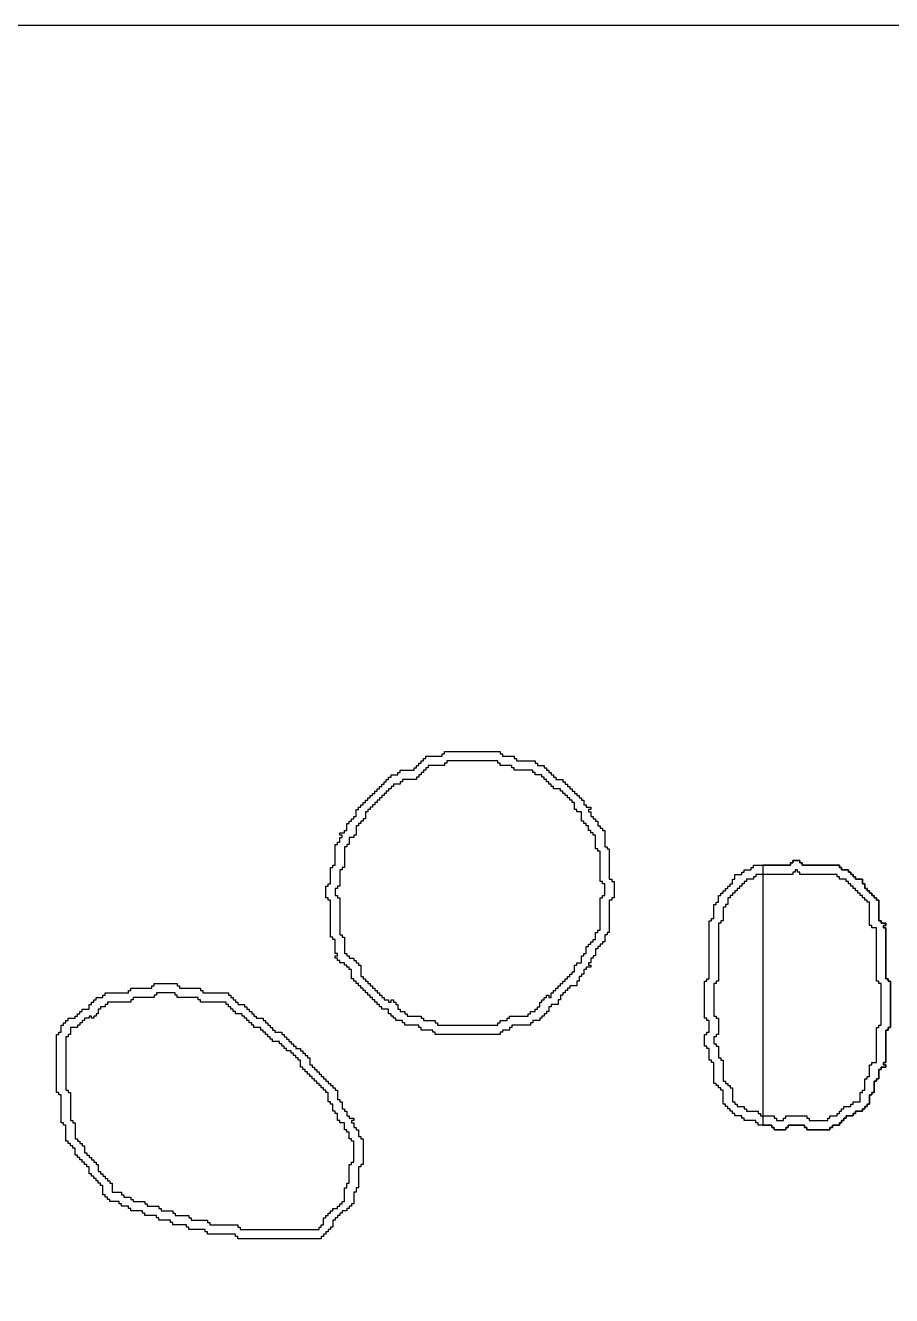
# Model space of a CAD drawing. Header units: millimetres. Extents: x 0 to 6624, y -35 to 3500.
# Drawn here: x 4749 to 5609, y 2238 to 3500 of the extents above; entities that cross this region are included whole.
import ezdxf

# ---------------------------------------------------------------- set-up
doc = ezdxf.new("R2010")
doc.units = ezdxf.units.MM
for name, color, linetype in [('AUTHORITY_DIMENSIONS', 7, 'Continuous'), ('garden_ground', 7, 'Continuous'), ('stepping_stones', 7, 'Continuous'), ('tsukubai_kakei', 7, 'Continuous')]:
    doc.layers.add(name, color=color, linetype=linetype)

msp = doc.modelspace()

# ---------------------------------------------------------------- linework, layer by layer
at = {"layer": 'AUTHORITY_DIMENSIONS'}
msp.add_lwpolyline([(4080, 0), (6580, 0), (6580, 3500), (4080, 3500)], close=True, dxfattribs=at)
at = {"layer": 'garden_ground'}
msp.add_lwpolyline([(6580, 269.8), (6580, 3500), (4080, 3500), (4080, 3500), (4080, 221.3)], dxfattribs=at)
for points in [[(5164.9, 2778.3), (5220.4, 2778.3), (5220.4, 2776), (5222.7, 2776), (5222.7, 2773.7), (5234.2, 2773.7), (5234.2, 2771.4), (5236.5, 2771.4), (5236.5, 2769.1), (5255, 2769.1), (5255, 2766.8), (5257.3, 2766.8), (5257.3, 2764.5), (5264.2, 2764.5), (5264.2, 2762.2), (5266.5, 2762.2), (5266.5, 2759.9), (5268.8, 2759.9), (5268.8, 2757.6), (5271.1, 2757.6), (5271.1, 2755.3), (5273.4, 2755.3), (5273.4, 2753), (5275.8, 2753), (5275.8, 2750.7), (5282.7, 2750.7), (5282.7, 2748.4), (5285, 2748.4), (5285, 2746), (5287.3, 2746), (5287.3, 2743.7), (5289.6, 2743.7), (5289.6, 2741.4), (5291.9, 2741.4), (5291.9, 2739.1), (5294.2, 2739.1), (5294.2, 2736.8), (5296.5, 2736.8), (5296.5, 2734.5), (5298.8, 2734.5), (5298.8, 2732.2), (5301.1, 2732.2), (5301.1, 2729.9), (5303.5, 2729.9), (5303.5, 2725.3), (5305.8, 2725.3), (5305.8, 2723), (5310.4, 2723), (5310.4, 2720.7), (5308.1, 2720.7), (5308.1, 2718.4), (5310.4, 2718.4), (5310.4, 2713.8), (5312.7, 2713.8), (5312.7, 2711.5), (5315, 2711.5), (5315, 2709.2), (5317.3, 2709.2), (5317.3, 2704.5), (5319.6, 2704.5), (5319.6, 2702.2), (5321.9, 2702.2), (5321.9, 2699.9), (5324.2, 2699.9), (5324.2, 2683.8), (5326.5, 2683.8), (5326.5, 2681.5), (5328.8, 2681.5), (5328.8, 2651.5), (5331.2, 2651.5), (5331.2, 2649.2), (5333.5, 2649.2), (5333.5, 2633.1), (5331.2, 2633.1), (5331.2, 2630.8), (5328.8, 2630.8), (5328.8, 2598.5), (5326.5, 2598.5), (5326.5, 2596.2), (5324.2, 2596.2), (5324.2, 2589.3), (5321.9, 2589.3), (5321.9, 2587), (5319.6, 2587), (5319.6, 2584.7), (5317.3, 2584.7), (5317.3, 2582.3), (5315, 2582.3), (5315, 2575.4), (5312.7, 2575.4), (5312.7, 2573.1), (5310.4, 2573.1), (5310.4, 2568.5), (5308.1, 2568.5), (5308.1, 2566.2), (5310.4, 2566.2), (5310.4, 2563.9), (5305.8, 2563.9), (5305.8, 2561.6), (5303.5, 2561.6), (5303.5, 2557), (5301.1, 2557), (5301.1, 2554.7), (5298.8, 2554.7), (5298.8, 2550.1), (5296.5, 2550.1), (5296.5, 2545.5), (5289.6, 2545.5), (5289.6, 2543.1), (5287.3, 2543.1), (5287.3, 2540.8), (5285, 2540.8), (5285, 2538.5), (5282.7, 2538.5), (5282.7, 2536.2), (5280.4, 2536.2), (5280.4, 2531.6), (5278.1, 2531.6), (5278.1, 2527), (5271.1, 2527), (5271.1, 2524.7), (5268.8, 2524.7), (5268.8, 2520.1), (5266.5, 2520.1), (5266.5, 2517.8), (5264.2, 2517.8), (5264.2, 2515.5), (5261.9, 2515.5), (5261.9, 2513.2), (5259.6, 2513.2), (5259.6, 2510.9), (5252.7, 2510.9), (5252.7, 2508.6), (5250.4, 2508.6), (5250.4, 2506.3), (5231.9, 2506.3), (5231.9, 2504), (5229.6, 2504), (5229.6, 2501.6), (5222.7, 2501.6), (5222.7, 2499.3), (5220.4, 2499.3), (5220.4, 2497), (5155.7, 2497), (5155.7, 2499.3), (5153.4, 2499.3), (5153.4, 2501.6), (5141.9, 2501.6), (5141.9, 2504), (5139.6, 2504), (5139.6, 2506.3), (5125.7, 2506.3), (5125.7, 2508.6), (5123.4, 2508.6), (5123.4, 2510.9), (5116.5, 2510.9), (5116.5, 2513.2), (5114.2, 2513.2), (5114.2, 2515.5), (5111.9, 2515.5), (5111.9, 2517.8), (5109.5, 2517.8), (5109.5, 2522.4), (5102.6, 2522.4), (5102.6, 2524.7), (5100.3, 2524.7), (5100.3, 2527), (5098, 2527), (5098, 2529.3), (5095.7, 2529.3), (5095.7, 2531.6), (5093.4, 2531.6), (5093.4, 2533.9), (5091.1, 2533.9), (5091.1, 2536.2), (5088.8, 2536.2), (5088.8, 2538.5), (5086.5, 2538.5), (5086.5, 2540.8), (5084.2, 2540.8), (5084.2, 2543.1), (5081.8, 2543.1), (5081.8, 2545.5), (5079.5, 2545.5), (5079.5, 2547.8), (5077.2, 2547.8), (5077.2, 2550.1), (5074.9, 2550.1), (5074.9, 2552.4), (5072.6, 2552.4), (5072.6, 2561.6), (5070.3, 2561.6), (5070.3, 2563.9), (5068, 2563.9), (5068, 2566.2), (5065.7, 2566.2), (5065.7, 2568.5), (5061.1, 2568.5), (5061.1, 2570.8), (5058.8, 2570.8), (5058.8, 2573.1), (5056.5, 2573.1), (5056.5, 2575.4), (5058.8, 2575.4), (5058.8, 2577.7), (5056.5, 2577.7), (5056.5, 2591.6), (5054.1, 2591.6), (5054.1, 2593.9), (5051.8, 2593.9), (5051.8, 2630.8), (5049.5, 2630.8), (5049.5, 2633.1), (5047.2, 2633.1), (5047.2, 2644.6), (5049.5, 2644.6), (5049.5, 2646.9), (5051.8, 2646.9), (5051.8, 2663), (5054.1, 2663), (5054.1, 2665.3), (5056.5, 2665.3), (5056.5, 2686.1), (5058.8, 2686.1), (5058.8, 2688.4), (5061.1, 2688.4), (5061.1, 2693), (5063.4, 2693), (5063.4, 2695.3), (5061.1, 2695.3), (5061.1, 2697.6), (5065.7, 2697.6), (5065.7, 2699.9), (5068, 2699.9), (5068, 2706.9), (5070.3, 2706.9), (5070.3, 2709.2), (5072.6, 2709.2), (5072.6, 2711.5), (5074.9, 2711.5), (5074.9, 2713.8), (5077.2, 2713.8), (5077.2, 2720.7), (5079.5, 2720.7), (5079.5, 2723), (5081.8, 2723), (5081.8, 2725.3), (5084.2, 2725.3), (5084.2, 2727.6), (5086.5, 2727.6), (5086.5, 2729.9), (5088.8, 2729.9), (5088.8, 2732.2), (5091.1, 2732.2), (5091.1, 2734.5), (5093.4, 2734.5), (5093.4, 2736.8), (5095.7, 2736.8), (5095.7, 2739.1), (5098, 2739.1), (5098, 2741.4), (5100.3, 2741.4), (5100.3, 2743.7), (5102.6, 2743.7), (5102.6, 2746), (5104.9, 2746), (5104.9, 2748.4), (5107.2, 2748.4), (5107.2, 2750.7), (5109.5, 2750.7), (5109.5, 2753), (5111.9, 2753), (5111.9, 2755.3), (5118.8, 2755.3), (5118.8, 2757.6), (5121.1, 2757.6), (5121.1, 2759.9), (5134.9, 2759.9), (5134.9, 2762.2), (5137.2, 2762.2), (5137.2, 2764.5), (5139.6, 2764.5), (5139.6, 2766.8), (5141.9, 2766.8), (5141.9, 2769.1), (5144.2, 2769.1), (5144.2, 2771.4), (5146.5, 2771.4), (5146.5, 2773.7), (5162.6, 2773.7), (5162.6, 2776), (5164.9, 2776), (5164.9, 2778.3)], [(5511.2, 2670), (5518.1, 2670), (5518.1, 2667.7), (5520.4, 2667.7), (5520.4, 2665.3), (5557.4, 2665.3), (5557.4, 2663), (5559.7, 2663), (5559.7, 2660.7), (5566.6, 2660.7), (5566.6, 2658.4), (5568.9, 2658.4), (5568.9, 2656.1), (5571.2, 2656.1), (5571.2, 2653.8), (5573.5, 2653.8), (5573.5, 2651.5), (5580.5, 2651.5), (5580.5, 2646.9), (5582.8, 2646.9), (5582.8, 2642.3), (5585.1, 2642.3), (5585.1, 2640), (5587.4, 2640), (5587.4, 2637.7), (5589.7, 2637.7), (5589.7, 2635.4), (5592, 2635.4), (5592, 2633.1), (5594.3, 2633.1), (5594.3, 2630.8), (5596.6, 2630.8), (5596.6, 2610), (5598.9, 2610), (5598.9, 2607.7), (5603.5, 2607.7), (5603.5, 2605.4), (5601.2, 2605.4), (5601.2, 2603.1), (5603.5, 2603.1), (5603.5, 2552.4), (5605.9, 2552.4), (5605.9, 2550.1), (5608.2, 2550.1), (5608.2, 2504), (5605.9, 2504), (5605.9, 2501.6), (5603.5, 2501.6), (5603.5, 2469.4), (5601.2, 2469.4), (5601.2, 2467.1), (5603.5, 2467.1), (5603.5, 2464.8), (5598.9, 2464.8), (5598.9, 2462.5), (5596.6, 2462.5), (5596.6, 2453.2), (5594.3, 2453.2), (5594.3, 2450.9), (5592, 2450.9), (5592, 2439.4), (5589.7, 2439.4), (5589.7, 2437.1), (5587.4, 2437.1), (5587.4, 2427.9), (5585.1, 2427.9), (5585.1, 2425.6), (5582.8, 2425.6), (5582.8, 2423.3), (5580.5, 2423.3), (5580.5, 2420.9), (5573.5, 2420.9), (5573.5, 2418.6), (5571.2, 2418.6), (5571.2, 2416.3), (5564.3, 2416.3), (5564.3, 2414), (5562, 2414), (5562, 2411.7), (5559.7, 2411.7), (5559.7, 2409.4), (5557.4, 2409.4), (5557.4, 2407.1), (5550.5, 2407.1), (5550.5, 2404.8), (5548.1, 2404.8), (5548.1, 2402.5), (5525.1, 2402.5), (5525.1, 2404.8), (5522.8, 2404.8), (5522.8, 2407.1), (5506.6, 2407.1), (5506.6, 2404.8), (5504.3, 2404.8), (5504.3, 2402.5), (5492.7, 2402.5), (5492.7, 2404.8), (5490.4, 2404.8), (5490.4, 2407.1), (5476.6, 2407.1), (5476.6, 2409.4), (5474.3, 2409.4), (5474.3, 2411.7), (5462.7, 2411.7), (5462.7, 2414), (5460.4, 2414), (5460.4, 2416.3), (5453.5, 2416.3), (5453.5, 2418.6), (5451.2, 2418.6), (5451.2, 2420.9), (5448.9, 2420.9), (5448.9, 2423.3), (5446.6, 2423.3), (5446.6, 2425.6), (5444.3, 2425.6), (5444.3, 2427.9), (5442, 2427.9), (5442, 2441.7), (5439.6, 2441.7), (5439.6, 2444), (5437.3, 2444), (5437.3, 2446.3), (5435, 2446.3), (5435, 2448.6), (5432.7, 2448.6), (5432.7, 2469.4), (5430.4, 2469.4), (5430.4, 2471.7), (5428.1, 2471.7), (5428.1, 2483.2), (5425.8, 2483.2), (5425.8, 2485.5), (5423.5, 2485.5), (5423.5, 2497), (5425.8, 2497), (5425.8, 2499.3), (5428.1, 2499.3), (5428.1, 2510.9), (5425.8, 2510.9), (5425.8, 2513.2), (5423.5, 2513.2), (5423.5, 2550.1), (5425.8, 2550.1), (5425.8, 2552.4), (5428.1, 2552.4), (5428.1, 2610), (5430.4, 2610), (5430.4, 2612.3), (5432.7, 2612.3), (5432.7, 2626.2), (5435, 2626.2), (5435, 2628.5), (5437.3, 2628.5), (5437.3, 2635.4), (5439.6, 2635.4), (5439.6, 2637.7), (5442, 2637.7), (5442, 2640), (5444.3, 2640), (5444.3, 2642.3), (5446.6, 2642.3), (5446.6, 2644.6), (5448.9, 2644.6), (5448.9, 2646.9), (5451.2, 2646.9), (5451.2, 2651.5), (5453.5, 2651.5), (5453.5, 2656.1), (5460.4, 2656.1), (5460.4, 2658.4), (5462.7, 2658.4), (5462.7, 2660.7), (5469.7, 2660.7), (5469.7, 2663), (5472, 2663), (5472, 2665.3), (5508.9, 2665.3), (5508.9, 2667.7), (5511.2, 2667.7), (5511.2, 2670)], [(4876.4, 2547.8), (4899.5, 2547.8), (4899.5, 2545.5), (4901.8, 2545.5), (4901.8, 2543.1), (4922.6, 2543.1), (4922.6, 2540.8), (4924.9, 2540.8), (4924.9, 2538.5), (4950.3, 2538.5), (4950.3, 2536.2), (4952.6, 2536.2), (4952.6, 2533.9), (4954.9, 2533.9), (4954.9, 2531.6), (4957.2, 2531.6), (4957.2, 2529.3), (4959.5, 2529.3), (4959.5, 2527), (4966.4, 2527), (4966.4, 2524.7), (4968.7, 2524.7), (4968.7, 2522.4), (4971, 2522.4), (4971, 2520.1), (4973.4, 2520.1), (4973.4, 2517.8), (4975.7, 2517.8), (4975.7, 2515.5), (4978, 2515.5), (4978, 2513.2), (4984.9, 2513.2), (4984.9, 2510.9), (4987.2, 2510.9), (4987.2, 2508.6), (4989.5, 2508.6), (4989.5, 2506.3), (4991.8, 2506.3), (4991.8, 2504), (4994.1, 2504), (4994.1, 2501.6), (4996.4, 2501.6), (4996.4, 2499.3), (5003.4, 2499.3), (5003.4, 2497), (5005.7, 2497), (5005.7, 2494.7), (5008, 2494.7), (5008, 2492.4), (5010.3, 2492.4), (5010.3, 2490.1), (5012.6, 2490.1), (5012.6, 2487.8), (5014.9, 2487.8), (5014.9, 2485.5), (5017.2, 2485.5), (5017.2, 2483.2), (5021.8, 2483.2), (5021.8, 2480.9), (5024.1, 2480.9), (5024.1, 2478.6), (5026.4, 2478.6), (5026.4, 2476.3), (5028.8, 2476.3), (5028.8, 2474), (5031.1, 2474), (5031.1, 2467.1), (5033.4, 2467.1), (5033.4, 2464.8), (5035.7, 2464.8), (5035.7, 2462.5), (5038, 2462.5), (5038, 2460.1), (5040.3, 2460.1), (5040.3, 2457.8), (5042.6, 2457.8), (5042.6, 2455.5), (5044.9, 2455.5), (5044.9, 2453.2), (5047.2, 2453.2), (5047.2, 2450.9), (5049.5, 2450.9), (5049.5, 2448.6), (5051.8, 2448.6), (5051.8, 2446.3), (5054.1, 2446.3), (5054.1, 2444), (5056.5, 2444), (5056.5, 2441.7), (5058.8, 2441.7), (5058.8, 2432.5), (5061.1, 2432.5), (5061.1, 2430.2), (5063.4, 2430.2), (5063.4, 2423.3), (5065.7, 2423.3), (5065.7, 2420.9), (5068, 2420.9), (5068, 2416.3), (5070.3, 2416.3), (5070.3, 2414), (5074.9, 2414), (5074.9, 2411.7), (5072.6, 2411.7), (5072.6, 2409.4), (5074.9, 2409.4), (5074.9, 2404.8), (5077.2, 2404.8), (5077.2, 2402.5), (5079.5, 2402.5), (5079.5, 2395.6), (5081.8, 2395.6), (5081.8, 2393.3), (5084.2, 2393.3), (5084.2, 2367.9), (5081.8, 2367.9), (5081.8, 2365.6), (5079.5, 2365.6), (5079.5, 2344.9), (5077.2, 2344.9), (5077.2, 2340.3), (5074.9, 2340.3), (5074.9, 2328.7), (5072.6, 2328.7), (5072.6, 2326.4), (5070.3, 2326.4), (5070.3, 2324.1), (5068, 2324.1), (5068, 2321.8), (5063.4, 2321.8), (5063.4, 2319.5), (5061.1, 2319.5), (5061.1, 2317.2), (5058.8, 2317.2), (5058.8, 2314.9), (5056.5, 2314.9), (5056.5, 2312.6), (5054.1, 2312.6), (5054.1, 2305.7), (5051.8, 2305.7), (5051.8, 2303.4), (5049.5, 2303.4), (5049.5, 2301.1), (5047.2, 2301.1), (5047.2, 2298.7), (5044.9, 2298.7), (5044.9, 2296.4), (5042.6, 2296.4), (5042.6, 2294.1), (4959.5, 2294.1), (4959.5, 2296.4), (4957.2, 2296.4), (4957.2, 2298.7), (4929.5, 2298.7), (4929.5, 2301.1), (4927.2, 2301.1), (4927.2, 2303.4), (4911, 2303.4), (4911, 2305.7), (4908.7, 2305.7), (4908.7, 2308), (4894.9, 2308), (4894.9, 2310.3), (4892.6, 2310.3), (4892.6, 2312.6), (4881, 2312.6), (4881, 2314.9), (4878.7, 2314.9), (4878.7, 2317.2), (4867.2, 2317.2), (4867.2, 2319.5), (4864.9, 2319.5), (4864.9, 2321.8), (4853.3, 2321.8), (4853.3, 2324.1), (4851, 2324.1), (4851, 2326.4), (4844.1, 2326.4), (4844.1, 2328.7), (4841.8, 2328.7), (4841.8, 2331), (4832.5, 2331), (4832.5, 2333.3), (4830.2, 2333.3), (4830.2, 2335.6), (4827.9, 2335.6), (4827.9, 2337.9), (4825.6, 2337.9), (4825.6, 2347.2), (4823.3, 2347.2), (4823.3, 2349.5), (4821, 2349.5), (4821, 2351.8), (4818.7, 2351.8), (4818.7, 2354.1), (4816.4, 2354.1), (4816.4, 2356.4), (4814.1, 2356.4), (4814.1, 2358.7), (4811.8, 2358.7), (4811.8, 2365.6), (4809.5, 2365.6), (4809.5, 2367.9), (4807.1, 2367.9), (4807.1, 2370.2), (4804.8, 2370.2), (4804.8, 2372.5), (4802.5, 2372.5), (4802.5, 2374.8), (4800.2, 2374.8), (4800.2, 2377.1), (4797.9, 2377.1), (4797.9, 2384.1), (4795.6, 2384.1), (4795.6, 2386.4), (4793.3, 2386.4), (4793.3, 2388.7), (4791, 2388.7), (4791, 2391), (4788.7, 2391), (4788.7, 2407.1), (4786.4, 2407.1), (4786.4, 2409.4), (4784.1, 2409.4), (4784.1, 2437.1), (4781.8, 2437.1), (4781.8, 2439.4), (4779.4, 2439.4), (4779.4, 2497), (4781.8, 2497), (4781.8, 2499.3), (4784.1, 2499.3), (4784.1, 2506.3), (4786.4, 2506.3), (4786.4, 2508.6), (4788.7, 2508.6), (4788.7, 2510.9), (4791, 2510.9), (4791, 2513.2), (4797.9, 2513.2), (4797.9, 2515.5), (4800.2, 2515.5), (4800.2, 2517.8), (4802.5, 2517.8), (4802.5, 2520.1), (4804.8, 2520.1), (4804.8, 2522.4), (4811.8, 2522.4), (4811.8, 2527), (4814.1, 2527), (4814.1, 2529.3), (4816.4, 2529.3), (4816.4, 2531.6), (4818.7, 2531.6), (4818.7, 2533.9), (4825.6, 2533.9), (4825.6, 2536.2), (4827.9, 2536.2), (4827.9, 2538.5), (4851, 2538.5), (4851, 2540.8), (4853.3, 2540.8), (4853.3, 2543.1), (4874.1, 2543.1), (4874.1, 2545.5), (4876.4, 2545.5), (4876.4, 2547.8)]]:
    msp.add_lwpolyline(points, close=True, dxfattribs=at)
at = {"layer": 'stepping_stones'}
for points in [[(5167.3, 2769.1), (5167.3, 2766.8), (5164.9, 2766.8), (5164.9, 2764.5), (5148.8, 2764.5), (5148.8, 2762.2), (5146.5, 2762.2), (5146.5, 2759.9), (5144.2, 2759.9), (5144.2, 2757.6), (5141.9, 2757.6), (5141.9, 2755.3), (5139.6, 2755.3), (5139.6, 2753), (5137.2, 2753), (5137.2, 2750.7), (5123.4, 2750.7), (5123.4, 2748.4), (5121.1, 2748.4), (5121.1, 2746), (5114.2, 2746), (5114.2, 2743.7), (5111.9, 2743.7), (5111.9, 2741.4), (5109.5, 2741.4), (5109.5, 2739.1), (5107.2, 2739.1), (5107.2, 2736.8), (5104.9, 2736.8), (5104.9, 2734.5), (5102.6, 2734.5), (5102.6, 2732.2), (5100.3, 2732.2), (5100.3, 2729.9), (5098, 2729.9), (5098, 2727.6), (5095.7, 2727.6), (5095.7, 2725.3), (5093.4, 2725.3), (5093.4, 2723), (5091.1, 2723), (5091.1, 2720.7), (5088.8, 2720.7), (5088.8, 2718.4), (5086.5, 2718.4), (5086.5, 2711.5), (5084.2, 2711.5), (5084.2, 2709.2), (5081.8, 2709.2), (5081.8, 2706.9), (5079.5, 2706.9), (5079.5, 2704.5), (5077.2, 2704.5), (5077.2, 2695.3), (5074.9, 2695.3), (5074.9, 2693), (5070.3, 2693), (5070.3, 2686.1), (5068, 2686.1), (5068, 2683.8), (5065.7, 2683.8), (5065.7, 2663), (5063.4, 2663), (5063.4, 2660.7), (5061.1, 2660.7), (5061.1, 2644.6), (5058.8, 2644.6), (5058.8, 2642.3), (5056.5, 2642.3), (5056.5, 2635.4), (5058.8, 2635.4), (5058.8, 2633.1), (5061.1, 2633.1), (5061.1, 2596.2), (5063.4, 2596.2), (5063.4, 2593.9), (5065.7, 2593.9), (5065.7, 2577.7), (5068, 2577.7), (5068, 2575.4), (5070.3, 2575.4), (5070.3, 2573.1), (5074.9, 2573.1), (5074.9, 2570.8), (5077.2, 2570.8), (5077.2, 2568.5), (5079.5, 2568.5), (5079.5, 2566.2), (5081.8, 2566.2), (5081.8, 2554.7), (5084.2, 2554.7), (5084.2, 2552.4), (5086.5, 2552.4), (5086.5, 2550.1), (5088.8, 2550.1), (5088.8, 2547.8), (5091.1, 2547.8), (5091.1, 2545.5), (5093.4, 2545.5), (5093.4, 2543.1), (5095.7, 2543.1), (5095.7, 2540.8), (5098, 2540.8), (5098, 2538.5), (5100.3, 2538.5), (5100.3, 2536.2), (5102.6, 2536.2), (5102.6, 2533.9), (5104.9, 2533.9), (5104.9, 2531.6), (5109.5, 2531.6), (5109.5, 2529.3), (5111.9, 2529.3), (5111.9, 2531.6), (5114.2, 2531.6), (5114.2, 2529.3), (5116.5, 2529.3), (5116.5, 2527), (5118.8, 2527), (5118.8, 2522.4), (5121.1, 2522.4), (5121.1, 2520.1), (5125.7, 2520.1), (5125.7, 2517.8), (5128, 2517.8), (5128, 2515.5), (5141.9, 2515.5), (5141.9, 2513.2), (5144.2, 2513.2), (5144.2, 2510.9), (5155.7, 2510.9), (5155.7, 2508.6), (5158, 2508.6), (5158, 2506.3), (5218, 2506.3), (5218, 2508.6), (5220.4, 2508.6), (5220.4, 2510.9), (5227.3, 2510.9), (5227.3, 2513.2), (5229.6, 2513.2), (5229.6, 2515.5), (5248.1, 2515.5), (5248.1, 2517.8), (5250.4, 2517.8), (5250.4, 2520.1), (5255, 2520.1), (5255, 2522.4), (5257.3, 2522.4), (5257.3, 2524.7), (5259.6, 2524.7), (5259.6, 2529.3), (5261.9, 2529.3), (5261.9, 2531.6), (5264.2, 2531.6), (5264.2, 2533.9), (5266.5, 2533.9), (5266.5, 2536.2), (5268.8, 2536.2), (5268.8, 2533.9), (5271.1, 2533.9), (5271.1, 2538.5), (5273.4, 2538.5), (5273.4, 2540.8), (5275.8, 2540.8), (5275.8, 2543.1), (5278.1, 2543.1), (5278.1, 2545.5), (5280.4, 2545.5), (5280.4, 2547.8), (5282.7, 2547.8), (5282.7, 2550.1), (5285, 2550.1), (5285, 2552.4), (5287.3, 2552.4), (5287.3, 2554.7), (5289.6, 2554.7), (5289.6, 2557), (5291.9, 2557), (5291.9, 2559.3), (5294.2, 2559.3), (5294.2, 2566.2), (5296.5, 2566.2), (5296.5, 2568.5), (5301.1, 2568.5), (5301.1, 2575.4), (5303.5, 2575.4), (5303.5, 2577.7), (5305.8, 2577.7), (5305.8, 2584.7), (5308.1, 2584.7), (5308.1, 2587), (5310.4, 2587), (5310.4, 2589.3), (5312.7, 2589.3), (5312.7, 2591.6), (5315, 2591.6), (5315, 2598.5), (5317.3, 2598.5), (5317.3, 2600.8), (5319.6, 2600.8), (5319.6, 2633.1), (5321.9, 2633.1), (5321.9, 2635.4), (5324.2, 2635.4), (5324.2, 2646.9), (5321.9, 2646.9), (5321.9, 2649.2), (5319.6, 2649.2), (5319.6, 2679.2), (5317.3, 2679.2), (5317.3, 2681.5), (5315, 2681.5), (5315, 2695.3), (5312.7, 2695.3), (5312.7, 2697.6), (5310.4, 2697.6), (5310.4, 2699.9), (5308.1, 2699.9), (5308.1, 2704.5), (5305.8, 2704.5), (5305.8, 2706.9), (5303.5, 2706.9), (5303.5, 2709.2), (5301.1, 2709.2), (5301.1, 2718.4), (5296.5, 2718.4), (5296.5, 2720.7), (5294.2, 2720.7), (5294.2, 2727.6), (5291.9, 2727.6), (5291.9, 2729.9), (5289.6, 2729.9), (5289.6, 2732.2), (5287.3, 2732.2), (5287.3, 2734.5), (5285, 2734.5), (5285, 2736.8), (5282.7, 2736.8), (5282.7, 2739.1), (5280.4, 2739.1), (5280.4, 2741.4), (5273.4, 2741.4), (5273.4, 2743.7), (5271.1, 2743.7), (5271.1, 2746), (5268.8, 2746), (5268.8, 2748.4), (5266.5, 2748.4), (5266.5, 2750.7), (5264.2, 2750.7), (5264.2, 2753), (5261.9, 2753), (5261.9, 2755.3), (5255, 2755.3), (5255, 2757.6), (5252.7, 2757.6), (5252.7, 2759.9), (5234.2, 2759.9), (5234.2, 2762.2), (5231.9, 2762.2), (5231.9, 2764.5), (5220.4, 2764.5), (5220.4, 2766.8), (5218, 2766.8), (5218, 2769.1), (5167.3, 2769.1)], [(5513.5, 2660.7), (5513.5, 2658.4), (5511.2, 2658.4), (5511.2, 2656.1), (5474.3, 2656.1), (5474.3, 2653.8), (5472, 2653.8), (5472, 2651.5), (5465, 2651.5), (5465, 2649.2), (5462.7, 2649.2), (5462.7, 2646.9), (5460.4, 2646.9), (5460.4, 2644.6), (5458.1, 2644.6), (5458.1, 2642.3), (5455.8, 2642.3), (5455.8, 2640), (5453.5, 2640), (5453.5, 2637.7), (5451.2, 2637.7), (5451.2, 2635.4), (5448.9, 2635.4), (5448.9, 2633.1), (5446.6, 2633.1), (5446.6, 2626.2), (5444.3, 2626.2), (5444.3, 2623.8), (5442, 2623.8), (5442, 2610), (5439.6, 2610), (5439.6, 2607.7), (5437.3, 2607.7), (5437.3, 2550.1), (5435, 2550.1), (5435, 2547.8), (5432.7, 2547.8), (5432.7, 2515.5), (5435, 2515.5), (5435, 2513.2), (5437.3, 2513.2), (5437.3, 2497), (5435, 2497), (5435, 2494.7), (5432.7, 2494.7), (5432.7, 2487.8), (5435, 2487.8), (5435, 2485.5), (5437.3, 2485.5), (5437.3, 2474), (5439.6, 2474), (5439.6, 2471.7), (5442, 2471.7), (5442, 2450.9), (5444.3, 2450.9), (5444.3, 2448.6), (5446.6, 2448.6), (5446.6, 2446.3), (5448.9, 2446.3), (5448.9, 2444), (5451.2, 2444), (5451.2, 2430.2), (5453.5, 2430.2), (5453.5, 2427.9), (5455.8, 2427.9), (5455.8, 2425.6), (5462.7, 2425.6), (5462.7, 2423.3), (5465, 2423.3), (5465, 2420.9), (5476.6, 2420.9), (5476.6, 2418.6), (5478.9, 2418.6), (5478.9, 2416.3), (5492.7, 2416.3), (5492.7, 2414), (5495.1, 2414), (5495.1, 2411.7), (5502, 2411.7), (5502, 2414), (5504.3, 2414), (5504.3, 2416.3), (5525.1, 2416.3), (5525.1, 2414), (5527.4, 2414), (5527.4, 2411.7), (5545.8, 2411.7), (5545.8, 2414), (5548.1, 2414), (5548.1, 2416.3), (5555.1, 2416.3), (5555.1, 2418.6), (5557.4, 2418.6), (5557.4, 2420.9), (5559.7, 2420.9), (5559.7, 2423.3), (5562, 2423.3), (5562, 2425.6), (5568.9, 2425.6), (5568.9, 2427.9), (5571.2, 2427.9), (5571.2, 2430.2), (5578.2, 2430.2), (5578.2, 2439.4), (5580.5, 2439.4), (5580.5, 2441.7), (5582.8, 2441.7), (5582.8, 2453.2), (5585.1, 2453.2), (5585.1, 2455.5), (5587.4, 2455.5), (5587.4, 2467.1), (5589.7, 2467.1), (5589.7, 2469.4), (5594.3, 2469.4), (5594.3, 2504), (5596.6, 2504), (5596.6, 2506.3), (5598.9, 2506.3), (5598.9, 2547.8), (5596.6, 2547.8), (5596.6, 2550.1), (5594.3, 2550.1), (5594.3, 2603.1), (5589.7, 2603.1), (5589.7, 2605.4), (5587.4, 2605.4), (5587.4, 2628.5), (5585.1, 2628.5), (5585.1, 2630.8), (5582.8, 2630.8), (5582.8, 2633.1), (5580.5, 2633.1), (5580.5, 2635.4), (5578.2, 2635.4), (5578.2, 2637.7), (5575.8, 2637.7), (5575.8, 2640), (5573.5, 2640), (5573.5, 2642.3), (5571.2, 2642.3), (5571.2, 2644.6), (5568.9, 2644.6), (5568.9, 2646.9), (5566.6, 2646.9), (5566.6, 2649.2), (5564.3, 2649.2), (5564.3, 2651.5), (5557.4, 2651.5), (5557.4, 2653.8), (5555.1, 2653.8), (5555.1, 2656.1), (5518.1, 2656.1), (5518.1, 2658.4), (5515.8, 2658.4), (5515.8, 2660.7), (5513.5, 2660.7)], [(4878.7, 2538.5), (4878.7, 2536.2), (4876.4, 2536.2), (4876.4, 2533.9), (4855.6, 2533.9), (4855.6, 2531.6), (4853.3, 2531.6), (4853.3, 2529.3), (4830.2, 2529.3), (4830.2, 2527), (4827.9, 2527), (4827.9, 2524.7), (4823.3, 2524.7), (4823.3, 2522.4), (4821, 2522.4), (4821, 2517.8), (4818.7, 2517.8), (4818.7, 2515.5), (4816.4, 2515.5), (4816.4, 2513.2), (4814.1, 2513.2), (4814.1, 2515.5), (4811.8, 2515.5), (4811.8, 2513.2), (4807.1, 2513.2), (4807.1, 2510.9), (4804.8, 2510.9), (4804.8, 2508.6), (4802.5, 2508.6), (4802.5, 2506.3), (4800.2, 2506.3), (4800.2, 2504), (4793.3, 2504), (4793.3, 2497), (4791, 2497), (4791, 2494.7), (4788.7, 2494.7), (4788.7, 2441.7), (4791, 2441.7), (4791, 2439.4), (4793.3, 2439.4), (4793.3, 2411.7), (4795.6, 2411.7), (4795.6, 2409.4), (4797.9, 2409.4), (4797.9, 2393.3), (4800.2, 2393.3), (4800.2, 2391), (4802.5, 2391), (4802.5, 2388.7), (4804.8, 2388.7), (4804.8, 2386.4), (4807.1, 2386.4), (4807.1, 2379.4), (4809.5, 2379.4), (4809.5, 2377.1), (4811.8, 2377.1), (4811.8, 2374.8), (4814.1, 2374.8), (4814.1, 2372.5), (4816.4, 2372.5), (4816.4, 2370.2), (4818.7, 2370.2), (4818.7, 2367.9), (4821, 2367.9), (4821, 2361), (4823.3, 2361), (4823.3, 2358.7), (4825.6, 2358.7), (4825.6, 2356.4), (4827.9, 2356.4), (4827.9, 2354.1), (4830.2, 2354.1), (4830.2, 2351.8), (4832.5, 2351.8), (4832.5, 2349.5), (4834.8, 2349.5), (4834.8, 2340.3), (4844.1, 2340.3), (4844.1, 2337.9), (4846.4, 2337.9), (4846.4, 2335.6), (4853.3, 2335.6), (4853.3, 2333.3), (4855.6, 2333.3), (4855.6, 2331), (4867.2, 2331), (4867.2, 2328.7), (4869.5, 2328.7), (4869.5, 2326.4), (4881, 2326.4), (4881, 2324.1), (4883.3, 2324.1), (4883.3, 2321.8), (4894.9, 2321.8), (4894.9, 2319.5), (4897.2, 2319.5), (4897.2, 2317.2), (4911, 2317.2), (4911, 2314.9), (4913.3, 2314.9), (4913.3, 2312.6), (4929.5, 2312.6), (4929.5, 2310.3), (4931.8, 2310.3), (4931.8, 2308), (4959.5, 2308), (4959.5, 2305.7), (4961.8, 2305.7), (4961.8, 2303.4), (5040.3, 2303.4), (5040.3, 2305.7), (5042.6, 2305.7), (5042.6, 2308), (5044.9, 2308), (5044.9, 2314.9), (5047.2, 2314.9), (5047.2, 2317.2), (5049.5, 2317.2), (5049.5, 2319.5), (5051.8, 2319.5), (5051.8, 2321.8), (5054.1, 2321.8), (5054.1, 2324.1), (5058.8, 2324.1), (5058.8, 2326.4), (5061.1, 2326.4), (5061.1, 2328.7), (5063.4, 2328.7), (5063.4, 2331), (5065.7, 2331), (5065.7, 2344.9), (5068, 2344.9), (5068, 2349.5), (5070.3, 2349.5), (5070.3, 2367.9), (5072.6, 2367.9), (5072.6, 2370.2), (5074.9, 2370.2), (5074.9, 2391), (5072.6, 2391), (5072.6, 2393.3), (5070.3, 2393.3), (5070.3, 2400.2), (5068, 2400.2), (5068, 2402.5), (5065.7, 2402.5), (5065.7, 2409.4), (5061.1, 2409.4), (5061.1, 2411.7), (5058.8, 2411.7), (5058.8, 2418.6), (5056.5, 2418.6), (5056.5, 2420.9), (5054.1, 2420.9), (5054.1, 2427.9), (5051.8, 2427.9), (5051.8, 2430.2), (5049.5, 2430.2), (5049.5, 2439.4), (5047.2, 2439.4), (5047.2, 2441.7), (5044.9, 2441.7), (5044.9, 2444), (5042.6, 2444), (5042.6, 2446.3), (5040.3, 2446.3), (5040.3, 2448.6), (5038, 2448.6), (5038, 2450.9), (5035.7, 2450.9), (5035.7, 2453.2), (5033.4, 2453.2), (5033.4, 2455.5), (5031.1, 2455.5), (5031.1, 2457.8), (5028.8, 2457.8), (5028.8, 2460.1), (5026.4, 2460.1), (5026.4, 2462.5), (5024.1, 2462.5), (5024.1, 2464.8), (5021.8, 2464.8), (5021.8, 2471.7), (5019.5, 2471.7), (5019.5, 2474), (5017.2, 2474), (5017.2, 2476.3), (5014.9, 2476.3), (5014.9, 2478.6), (5012.6, 2478.6), (5012.6, 2480.9), (5008, 2480.9), (5008, 2483.2), (5005.7, 2483.2), (5005.7, 2485.5), (5003.4, 2485.5), (5003.4, 2487.8), (5001.1, 2487.8), (5001.1, 2490.1), (4994.1, 2490.1), (4994.1, 2492.4), (4991.8, 2492.4), (4991.8, 2494.7), (4989.5, 2494.7), (4989.5, 2497), (4987.2, 2497), (4987.2, 2499.3), (4984.9, 2499.3), (4984.9, 2501.6), (4982.6, 2501.6), (4982.6, 2504), (4975.7, 2504), (4975.7, 2506.3), (4973.4, 2506.3), (4973.4, 2508.6), (4971, 2508.6), (4971, 2510.9), (4968.7, 2510.9), (4968.7, 2513.2), (4966.4, 2513.2), (4966.4, 2515.5), (4964.1, 2515.5), (4964.1, 2517.8), (4957.2, 2517.8), (4957.2, 2520.1), (4954.9, 2520.1), (4954.9, 2522.4), (4952.6, 2522.4), (4952.6, 2524.7), (4950.3, 2524.7), (4950.3, 2527), (4948, 2527), (4948, 2529.3), (4922.6, 2529.3), (4922.6, 2531.6), (4920.3, 2531.6), (4920.3, 2533.9), (4899.5, 2533.9), (4899.5, 2536.2), (4897.2, 2536.2), (4897.2, 2538.5), (4878.7, 2538.5)]]:
    msp.add_lwpolyline(points, close=True, dxfattribs=at)
at = {"layer": 'tsukubai_kakei'}
msp.add_lwpolyline([(5511.2, 2670), (5511.2, 2667.7), (5508.9, 2667.7), (5508.9, 2665.3), (5481.2, 2665.3), (5481.2, 2407.1), (5490.4, 2407.1), (5490.4, 2404.8), (5492.7, 2404.8), (5492.7, 2402.5), (5504.3, 2402.5), (5504.3, 2404.8), (5506.6, 2404.8), (5506.6, 2407.1), (5522.8, 2407.1), (5522.8, 2404.8), (5525.1, 2404.8), (5525.1, 2402.5), (5548.1, 2402.5), (5548.1, 2404.8), (5550.5, 2404.8), (5550.5, 2407.1), (5557.4, 2407.1), (5557.4, 2409.4), (5559.7, 2409.4), (5559.7, 2411.7), (5562, 2411.7), (5562, 2414), (5564.3, 2414), (5564.3, 2416.3), (5571.2, 2416.3), (5571.2, 2418.6), (5573.5, 2418.6), (5573.5, 2420.9), (5580.5, 2420.9), (5580.5, 2423.3), (5582.8, 2423.3), (5582.8, 2425.6), (5585.1, 2425.6), (5585.1, 2427.9), (5587.4, 2427.9), (5587.4, 2437.1), (5589.7, 2437.1), (5589.7, 2439.4), (5592, 2439.4), (5592, 2450.9), (5594.3, 2450.9), (5594.3, 2453.2), (5596.6, 2453.2), (5596.6, 2462.5), (5598.9, 2462.5), (5598.9, 2464.8), (5603.5, 2464.8), (5603.5, 2467.1), (5601.2, 2467.1), (5601.2, 2469.4), (5603.5, 2469.4), (5603.5, 2501.6), (5605.9, 2501.6), (5605.9, 2504), (5608.2, 2504), (5608.2, 2550.1), (5605.9, 2550.1), (5605.9, 2552.4), (5603.5, 2552.4), (5603.5, 2603.1), (5601.2, 2603.1), (5601.2, 2605.4), (5603.5, 2605.4), (5603.5, 2607.7), (5598.9, 2607.7), (5598.9, 2610), (5596.6, 2610), (5596.6, 2630.8), (5594.3, 2630.8), (5594.3, 2633.1), (5592, 2633.1), (5592, 2635.4), (5589.7, 2635.4), (5589.7, 2637.7), (5587.4, 2637.7), (5587.4, 2640), (5585.1, 2640), (5585.1, 2642.3), (5582.8, 2642.3), (5582.8, 2646.9), (5580.5, 2646.9), (5580.5, 2651.5), (5573.5, 2651.5), (5573.5, 2653.8), (5571.2, 2653.8), (5571.2, 2656.1), (5568.9, 2656.1), (5568.9, 2658.4), (5566.6, 2658.4), (5566.6, 2660.7), (5559.7, 2660.7), (5559.7, 2663), (5557.4, 2663), (5557.4, 2665.3), (5520.4, 2665.3), (5520.4, 2667.7), (5518.1, 2667.7), (5518.1, 2670), (5511.2, 2670)], close=True, dxfattribs=at)

doc.saveas('drawing.dxf')
